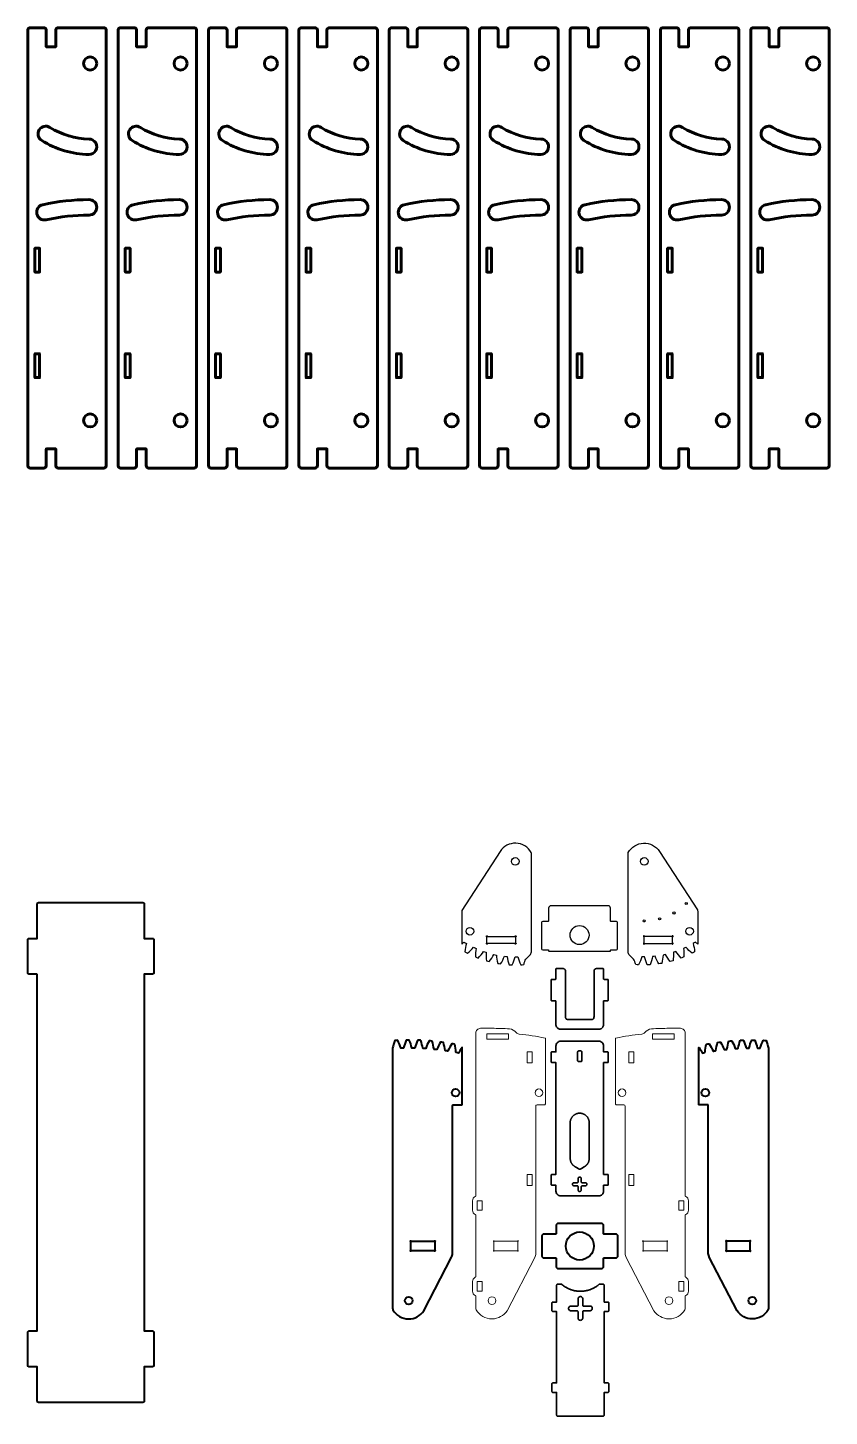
# Model space of a CAD drawing. Header units: millimetres. Extents: x 62 to 867, y 60 to 788.
# Drawn here: x 530 to 867, y 141 to 725 of the extents above; entities that cross this region are included whole.
import ezdxf

# ---------------------------------------------------------------- set-up
doc = ezdxf.new("R2010")
doc.units = ezdxf.units.MM
for name, color, linetype, lineweight in [('2.00mm', 190, 'Continuous', 35), ('3.00mm', 160, 'Continuous', 35), ('6.00mm', 90, 'Continuous', 35)]:
    doc.layers.add(name, color=color, linetype=linetype, lineweight=lineweight)
doc.layers.add('4.00mm', color=1, linetype='Continuous', lineweight=35, true_color=0xff0000)

msp = doc.modelspace()

# ---------------------------------------------------------------- linework, layer by layer
at = {"layer": '2.00mm'}
for points in [[(754.24, 303.75), (754.04, 303.76), (753.83, 303.79), (753.62, 303.85), (753.42, 303.93), (753.22, 304.03), (753.03, 304.16), (752.85, 304.31), (752.7, 304.48), (752.56, 304.66), (752.45, 304.86), (752.36, 305.06), (752.3, 305.27), (752.26, 305.47), (752.24, 305.67), (752.24, 306.39), (752.24, 307.46), (752.24, 308.52), (752.24, 309.59), (752.24, 310.65), (752.24, 311.71), (752.24, 312.78), (752.24, 313.84), (752.24, 314.91), (752.24, 315.51), (752.23, 315.54), (752.23, 315.57), (752.22, 315.59), (752.21, 315.62), (752.19, 315.64), (752.18, 315.66), (752.16, 315.69), (752.14, 315.7), (752.11, 315.72), (752.09, 315.73), (752.06, 315.74), (752.04, 315.75), (752.01, 315.75), (751.98, 315.75), (751.82, 315.75), (751.65, 315.75), (751.49, 315.75), (751.33, 315.75), (751.16, 315.75), (751, 315.75), (750.83, 315.75), (750.67, 315.75), (750.51, 315.75), (750.46, 315.75), (750.44, 315.76), (750.41, 315.76), (750.39, 315.77), (750.36, 315.79), (750.34, 315.8), (750.32, 315.82), (750.3, 315.84), (750.28, 315.86), (750.26, 315.89), (750.25, 315.91), (750.24, 315.94), (750.24, 315.97), (750.24, 315.99), (750.24, 316.45), (750.24, 317.37), (750.24, 318.3), (750.24, 319.23), (750.24, 320.16), (750.24, 321.08), (750.24, 322.01), (750.24, 322.94), (750.24, 323.87), (750.24, 324.51), (750.24, 324.54), (750.24, 324.56), (750.25, 324.59), (750.26, 324.61), (750.28, 324.64), (750.29, 324.66), (750.31, 324.68), (750.33, 324.7), (750.36, 324.72), (750.38, 324.73), (750.41, 324.74), (750.43, 324.75), (750.46, 324.75), (750.48, 324.75), (750.64, 324.75), (750.8, 324.75), (750.96, 324.75), (751.13, 324.75), (751.29, 324.75), (751.45, 324.75), (751.62, 324.75), (751.78, 324.75), (751.95, 324.75), (752, 324.75), (752.03, 324.76), (752.06, 324.76), (752.08, 324.77), (752.11, 324.78), (752.13, 324.8), (752.15, 324.82), (752.17, 324.84), (752.19, 324.86), (752.21, 324.88), (752.22, 324.91), (752.23, 324.94), (752.23, 324.96), (752.24, 324.99), (752.24, 325.16), (752.24, 325.59), (752.24, 326.03), (752.24, 326.47), (752.24, 326.9), (752.24, 327.34), (752.24, 327.78), (752.24, 328.21), (752.24, 328.65), (752.24, 329.01), (752.24, 329.03), (752.24, 329.06), (752.25, 329.08), (752.26, 329.11), (752.27, 329.14), (752.29, 329.16), (752.31, 329.18), (752.33, 329.2), (752.35, 329.22), (752.38, 329.23), (752.4, 329.24), (752.43, 329.25), (752.46, 329.25), (752.48, 329.25), (752.72, 329.25), (753.02, 329.25), (753.32, 329.25), (753.62, 329.25), (753.92, 329.25), (754.22, 329.25), (754.52, 329.25), (754.82, 329.25), (755.12, 329.25), (755.3, 329.25), (755.4, 329.24), (755.5, 329.22), (755.61, 329.18), (755.71, 329.14), (755.8, 329.08), (755.9, 329.01), (755.98, 328.93), (756.05, 328.84), (756.11, 328.74), (756.16, 328.64), (756.2, 328.54), (756.22, 328.43), (756.23, 328.33), (756.24, 327.77), (756.24, 325.65), (756.24, 323.54), (756.24, 321.42), (756.24, 319.3), (756.24, 317.19), (756.24, 315.07), (756.24, 312.95), (756.24, 310.84), (756.24, 308.85), (756.24, 308.75), (756.26, 308.64), (756.29, 308.54), (756.33, 308.44), (756.38, 308.34), (756.44, 308.24), (756.52, 308.16), (756.6, 308.08), (756.7, 308.01), (756.79, 307.96), (756.9, 307.91), (757, 307.88), (757.1, 307.86), (757.2, 307.85), (757.96, 307.85), (759.05, 307.85), (760.14, 307.85), (761.24, 307.85), (762.33, 307.85), (763.42, 307.85), (764.51, 307.85), (765.6, 307.85), (766.69, 307.85), (767.29, 307.85), (767.39, 307.86), (767.49, 307.89), (767.59, 307.92), (767.7, 307.97), (767.79, 308.02), (767.88, 308.09), (767.97, 308.17), (768.04, 308.26), (768.1, 308.35), (768.15, 308.45), (768.19, 308.56), (768.22, 308.66), (768.23, 308.76), (768.24, 309.07), (768.24, 311.19), (768.24, 313.3), (768.24, 315.42), (768.24, 317.54), (768.24, 319.65), (768.24, 321.77), (768.24, 323.89), (768.24, 326), (768.24, 328.12), (768.24, 328.35), (768.26, 328.45), (768.28, 328.55), (768.32, 328.66), (768.37, 328.76), (768.43, 328.85), (768.51, 328.94), (768.59, 329.02), (768.68, 329.09), (768.78, 329.14), (768.88, 329.19), (768.99, 329.22), (769.09, 329.24), (769.19, 329.25), (769.4, 329.25), (769.7, 329.25), (770, 329.25), (770.3, 329.25), (770.6, 329.25), (770.9, 329.25), (771.2, 329.25), (771.5, 329.25), (771.8, 329.25), (772, 329.25), (772.02, 329.25), (772.05, 329.25), (772.07, 329.24), (772.1, 329.23), (772.12, 329.21), (772.15, 329.2), (772.17, 329.18), (772.19, 329.15), (772.2, 329.13), (772.21, 329.11), (772.22, 329.08), (772.23, 329.05), (772.23, 329.03), (772.24, 329), (772.24, 328.58), (772.24, 328.14), (772.24, 327.7), (772.24, 327.27), (772.24, 326.83), (772.24, 326.39), (772.24, 325.96), (772.24, 325.52), (772.24, 325.09), (772.24, 324.98), (772.24, 324.96), (772.25, 324.93), (772.26, 324.91), (772.27, 324.88), (772.28, 324.86), (772.3, 324.83), (772.32, 324.81), (772.35, 324.8), (772.37, 324.78), (772.39, 324.77), (772.42, 324.76), (772.45, 324.76), (772.47, 324.75), (772.55, 324.75), (772.72, 324.75), (772.88, 324.75), (773.05, 324.75), (773.21, 324.75), (773.37, 324.75), (773.54, 324.75), (773.7, 324.75), (773.86, 324.75), (773.99, 324.75), (774.02, 324.75), (774.04, 324.75), (774.07, 324.74), (774.09, 324.73), (774.12, 324.72), (774.14, 324.7), (774.16, 324.68), (774.18, 324.66), (774.2, 324.63), (774.21, 324.61), (774.22, 324.58), (774.23, 324.56), (774.23, 324.53), (774.24, 324.51), (774.24, 323.71), (774.24, 322.79), (774.24, 321.86), (774.24, 320.93), (774.24, 320), (774.24, 319.08), (774.24, 318.15), (774.24, 317.22), (774.24, 316.29), (774.24, 315.99), (774.23, 315.96), (774.23, 315.93), (774.22, 315.91), (774.21, 315.88), (774.19, 315.86), (774.17, 315.84), (774.15, 315.82), (774.13, 315.8), (774.11, 315.78), (774.08, 315.77), (774.06, 315.76), (774.03, 315.76), (774, 315.75), (773.94, 315.75), (773.78, 315.75), (773.61, 315.75), (773.45, 315.75), (773.28, 315.75), (773.12, 315.75), (772.96, 315.75), (772.79, 315.75), (772.63, 315.75), (772.48, 315.75), (772.46, 315.75), (772.43, 315.75), (772.41, 315.74), (772.38, 315.73), (772.36, 315.72), (772.33, 315.7), (772.31, 315.68), (772.29, 315.66), (772.28, 315.64), (772.26, 315.61), (772.25, 315.59), (772.24, 315.56), (772.24, 315.54), (772.24, 315.51), (772.24, 314.73), (772.24, 313.67), (772.24, 312.6), (772.24, 311.54), (772.24, 310.47), (772.24, 309.41), (772.24, 308.35), (772.24, 307.28), (772.24, 306.22), (772.23, 305.64), (772.21, 305.44), (772.17, 305.23), (772.1, 305.02), (772.01, 304.82), (771.89, 304.63), (771.75, 304.45), (771.59, 304.28), (771.41, 304.14), (771.22, 304.01), (771.02, 303.91), (770.81, 303.84), (770.61, 303.79), (770.4, 303.76), (769.95, 303.75), (768.2, 303.75), (766.46, 303.75), (764.71, 303.75), (762.96, 303.75), (761.22, 303.75), (759.47, 303.75), (757.73, 303.75), (755.98, 303.75)], [(761.83, 294.65), (761.92, 294.65), (762.02, 294.65), (762.12, 294.65), (762.22, 294.65), (762.32, 294.65), (762.42, 294.65), (762.52, 294.65), (762.62, 294.65), (762.71, 294.65), (762.76, 294.64), (762.82, 294.63), (762.87, 294.61), (762.92, 294.59), (762.97, 294.56), (763.02, 294.52), (763.07, 294.47), (763.1, 294.43), (763.13, 294.38), (763.16, 294.32), (763.17, 294.27), (763.18, 294.21), (763.19, 294.16), (763.19, 293.85), (763.19, 293.45), (763.19, 293.05), (763.19, 292.65), (763.19, 292.25), (763.19, 291.85), (763.19, 291.46), (763.19, 291.06), (763.19, 290.69), (763.19, 290.64), (763.18, 290.58), (763.16, 290.53), (763.14, 290.47), (763.11, 290.42), (763.07, 290.37), (763.03, 290.33), (762.98, 290.29), (762.93, 290.26), (762.88, 290.23), (762.82, 290.22), (762.77, 290.2), (762.72, 290.2), (762.64, 290.2), (762.54, 290.2), (762.44, 290.2), (762.34, 290.2), (762.24, 290.2), (762.14, 290.2), (762.04, 290.2), (761.94, 290.2), (761.84, 290.2), (761.78, 290.2), (761.73, 290.21), (761.67, 290.22), (761.62, 290.24), (761.56, 290.27), (761.51, 290.3), (761.47, 290.35), (761.43, 290.39), (761.4, 290.44), (761.37, 290.49), (761.35, 290.55), (761.33, 290.6), (761.33, 290.66), (761.33, 290.8), (761.33, 291.19), (761.33, 291.59), (761.33, 291.99), (761.33, 292.39), (761.33, 292.79), (761.33, 293.19), (761.33, 293.59), (761.33, 293.98), (761.33, 294.18), (761.33, 294.23), (761.35, 294.29), (761.36, 294.34), (761.39, 294.39), (761.42, 294.44), (761.46, 294.49), (761.51, 294.53), (761.56, 294.57), (761.61, 294.6), (761.66, 294.62), (761.72, 294.63), (761.77, 294.64)], [(758.24, 264.5), (758.24, 264.65), (758.25, 264.8), (758.26, 264.95), (758.28, 265.1), (758.31, 265.25), (758.34, 265.4), (758.38, 265.55), (758.42, 265.71), (758.47, 265.86), (758.53, 266.01), (758.6, 266.16), (758.67, 266.31), (758.74, 266.45), (758.83, 266.6), (758.92, 266.74), (759.02, 266.88), (759.12, 267.01), (759.23, 267.14), (759.34, 267.26), (759.46, 267.39), (759.59, 267.5), (759.72, 267.61), (759.85, 267.71), (759.99, 267.81), (760.13, 267.9), (760.27, 267.99), (760.42, 268.07), (760.56, 268.14), (760.71, 268.2), (760.87, 268.26), (761.02, 268.31), (761.17, 268.36), (761.32, 268.4), (761.48, 268.43), (761.63, 268.46), (761.78, 268.48), (761.93, 268.49), (762.08, 268.5), (762.22, 268.5), (762.37, 268.5), (762.51, 268.49), (762.66, 268.48), (762.81, 268.46), (762.97, 268.44), (763.12, 268.41), (763.27, 268.37), (763.42, 268.32), (763.58, 268.27), (763.73, 268.22), (763.88, 268.15), (764.03, 268.08), (764.17, 268), (764.32, 267.92), (764.46, 267.83), (764.6, 267.73), (764.73, 267.63), (764.86, 267.52), (764.98, 267.41), (765.11, 267.29), (765.22, 267.17), (765.33, 267.04), (765.44, 266.91), (765.53, 266.77), (765.63, 266.63), (765.71, 266.48), (765.79, 266.34), (765.86, 266.19), (765.93, 266.04), (765.99, 265.89), (766.04, 265.74), (766.09, 265.59), (766.13, 265.43), (766.16, 265.28), (766.19, 265.13), (766.21, 264.98), (766.22, 264.83), (766.23, 264.68), (766.24, 264.53), (766.24, 264.52), (766.24, 264.51), (766.24, 264.5), (766.24, 264.5), (766.24, 264.48), (766.24, 264.33), (766.24, 264.03), (766.24, 263.42), (766.24, 253.78), (766.24, 251.37), (766.24, 250.17), (766.24, 249.57), (766.24, 249.53), (766.24, 249.51), (766.24, 249.5), (766.24, 249.5), (766.24, 249.48), (766.24, 249.44), (766.23, 249.37), (766.23, 249.21), (766.21, 249.05), (766.19, 248.9), (766.16, 248.74), (766.13, 248.58), (766.09, 248.43), (766.04, 248.27), (765.99, 248.12), (765.93, 247.96), (765.86, 247.81), (765.79, 247.67), (765.71, 247.52), (765.63, 247.38), (765.54, 247.24), (765.44, 247.11), (765.34, 246.98), (765.24, 246.86), (765.13, 246.74), (765.01, 246.62), (764.9, 246.52), (764.77, 246.41), (764.65, 246.31), (764.52, 246.22), (764.39, 246.14), (764.33, 246.09), (764.31, 246.08), (764.3, 246.08), (764.28, 246.07), (764.21, 246.02), (764.07, 245.94), (763.78, 245.76), (763.21, 245.42), (762.64, 245.07), (762.57, 245.03), (762.53, 245), (762.53, 245), (762.52, 245), (762.52, 245), (762.48, 244.98), (762.41, 244.95), (762.33, 244.93), (762.25, 244.93), (762.17, 244.94), (762.09, 244.96), (762.02, 245), (762.02, 245), (762, 245.01), (761.96, 245.03), (761.89, 245.07), (761.75, 245.16), (761.17, 245.49), (760.59, 245.83), (760.3, 246), (760.23, 246.04), (760.22, 246.05), (760.21, 246.06), (760.17, 246.08), (760.11, 246.12), (759.98, 246.2), (759.85, 246.29), (759.73, 246.39), (759.6, 246.49), (759.48, 246.6), (759.37, 246.71), (759.26, 246.83), (759.15, 246.96), (759.05, 247.08), (758.95, 247.22), (758.86, 247.35), (758.78, 247.49), (758.7, 247.64), (758.62, 247.78), (758.56, 247.93), (758.5, 248.09), (758.44, 248.24), (758.39, 248.39), (758.35, 248.55), (758.32, 248.71), (758.29, 248.86), (758.27, 249.02), (758.25, 249.18), (758.24, 249.33), (758.24, 249.49), (758.24, 249.5), (758.24, 249.5), (758.24, 249.51), (758.24, 249.52), (758.24, 249.59), (758.24, 249.74), (758.24, 250.04), (758.24, 254.86), (758.24, 264.5)], [(761.1, 238.01), (760.79, 238.01), (760.49, 238.01), (760.18, 238.01), (759.88, 238.01), (759.66, 238.02), (759.56, 238.04), (759.46, 238.08), (759.37, 238.15), (759.29, 238.24), (759.24, 238.34), (759.22, 238.45), (759.21, 238.53), (759.21, 238.59), (759.21, 238.64), (759.21, 238.69), (759.21, 238.75), (759.22, 238.84), (759.25, 238.94), (759.3, 239.04), (759.38, 239.13), (759.47, 239.2), (759.57, 239.24), (759.68, 239.26), (759.91, 239.26), (760.22, 239.26), (760.53, 239.26), (760.83, 239.26), (761.11, 239.26), (761.21, 239.27), (761.32, 239.31), (761.41, 239.37), (761.5, 239.45), (761.55, 239.55), (761.59, 239.65), (761.6, 239.76), (761.6, 240.07), (761.6, 240.38), (761.6, 240.69), (761.6, 241), (761.6, 241.21), (761.62, 241.31), (761.67, 241.42), (761.74, 241.51), (761.83, 241.58), (761.93, 241.63), (762.03, 241.66), (762.11, 241.66), (762.16, 241.66), (762.21, 241.66), (762.26, 241.66), (762.3, 241.66), (762.39, 241.66), (762.5, 241.63), (762.6, 241.57), (762.68, 241.5), (762.75, 241.4), (762.79, 241.3), (762.81, 241.2), (762.81, 240.96), (762.81, 240.65), (762.81, 240.34), (762.81, 240.03), (762.81, 239.74), (762.83, 239.64), (762.86, 239.54), (762.93, 239.44), (763.01, 239.36), (763.11, 239.3), (763.21, 239.27), (763.31, 239.26), (763.62, 239.26), (763.92, 239.26), (764.23, 239.26), (764.54, 239.26), (764.75, 239.25), (764.85, 239.23), (764.95, 239.19), (765.05, 239.12), (765.12, 239.03), (765.17, 238.93), (765.2, 238.82), (765.2, 238.74), (765.2, 238.69), (765.2, 238.63), (765.2, 238.58), (765.2, 238.53), (765.19, 238.43), (765.17, 238.33), (765.11, 238.23), (765.03, 238.14), (764.94, 238.08), (764.84, 238.03), (764.73, 238.02), (764.5, 238.01), (764.19, 238.01), (763.89, 238.01), (763.58, 238.01), (763.3, 238.01), (763.2, 238), (763.09, 237.96), (763, 237.9), (762.92, 237.82), (762.86, 237.72), (762.82, 237.62), (762.81, 237.51), (762.81, 237.21), (762.81, 236.9), (762.81, 236.59), (762.81, 236.28), (762.81, 236.06), (762.79, 235.96), (762.74, 235.86), (762.67, 235.76), (762.59, 235.69), (762.48, 235.64), (762.38, 235.61), (762.3, 235.61), (762.25, 235.61), (762.2, 235.61), (762.16, 235.61), (762.11, 235.61), (762.02, 235.62), (761.91, 235.65), (761.81, 235.7), (761.73, 235.78), (761.66, 235.87), (761.62, 235.97), (761.6, 236.08), (761.6, 236.32), (761.6, 236.63), (761.6, 236.94), (761.6, 237.25), (761.6, 237.53), (761.59, 237.63), (761.55, 237.73), (761.49, 237.83), (761.4, 237.91), (761.31, 237.97), (761.2, 238)], [(774.02, 151.16), (774.1, 151.17), (774.17, 151.19), (774.25, 151.22), (774.32, 151.26), (774.38, 151.32), (774.44, 151.38), (774.48, 151.46), (774.51, 151.53), (774.52, 151.61), (774.52, 151.65), (774.52, 151.66), (774.52, 151.66), (774.52, 151.66), (774.52, 151.66), (774.52, 151.67), (774.52, 151.79), (774.52, 152.76), (774.52, 153.73), (774.52, 154.21), (774.52, 154.45), (774.52, 154.57), (774.52, 154.63), (774.52, 154.66), (774.52, 154.67), (774.52, 154.74), (774.5, 154.82), (774.47, 154.9), (774.42, 154.97), (774.37, 155.03), (774.3, 155.08), (774.23, 155.12), (774.15, 155.15), (774.07, 155.16), (774.04, 155.16), (774.03, 155.16), (774.02, 155.16), (774.01, 155.16), (773.94, 155.16), (773.46, 155.16), (772.98, 155.16), (772.74, 155.16), (772.61, 155.16), (772.55, 155.16), (772.54, 155.16), (772.53, 155.16), (772.53, 155.16), (772.53, 155.16), (772.52, 155.16), (772.52, 155.16), (772.52, 155.17), (772.52, 155.77), (772.52, 175.13), (772.52, 184.81), (772.52, 185.11), (772.52, 185.15), (772.52, 185.16), (772.52, 185.16), (772.52, 185.16), (772.53, 185.16), (772.54, 185.16), (772.57, 185.16), (772.63, 185.16), (772.75, 185.16), (772.99, 185.16), (773.96, 185.16), (774.02, 185.16), (774.03, 185.16), (774.03, 185.16), (774.04, 185.16), (774.08, 185.17), (774.15, 185.18), (774.23, 185.21), (774.3, 185.25), (774.37, 185.3), (774.42, 185.37), (774.47, 185.44), (774.5, 185.51), (774.52, 185.59), (774.52, 185.66), (774.52, 185.67), (774.52, 185.67), (774.52, 185.69), (774.52, 185.72), (774.52, 185.78), (774.52, 185.9), (774.52, 186.14), (774.52, 186.63), (774.52, 188.56), (774.52, 188.62), (774.52, 188.65), (774.52, 188.66), (774.52, 188.67), (774.52, 188.67), (774.52, 188.69), (774.52, 188.72), (774.51, 188.8), (774.48, 188.88), (774.44, 188.95), (774.38, 189.01), (774.32, 189.07), (774.25, 189.11), (774.17, 189.14), (774.09, 189.16), (774.06, 189.16), (774.04, 189.16), (774.03, 189.16), (774.02, 189.16), (774.01, 189.16), (773.53, 189.16), (772.56, 189.16), (772.53, 189.16), (772.53, 189.16), (772.52, 189.17), (772.52, 189.17), (772.52, 189.21), (772.52, 189.28), (772.52, 189.56), (772.52, 190.13), (772.52, 191.26), (772.52, 193.52), (772.52, 195.77), (772.52, 196.06), (772.52, 196.13), (772.52, 196.16), (772.52, 196.17), (772.52, 196.18), (772.52, 196.21), (772.51, 196.29), (772.48, 196.37), (772.44, 196.44), (772.39, 196.5), (772.33, 196.56), (772.26, 196.61), (772.18, 196.64), (772.1, 196.66), (772.03, 196.66), (772.03, 196.66), (772.02, 196.66), (772.01, 196.66), (771.98, 196.66), (771.92, 196.66), (771.79, 196.66), (771.54, 196.66), (771.04, 196.66), (770.53, 196.66), (770.47, 196.66), (770.46, 196.66), (770.46, 196.66), (770.45, 196.66), (770.44, 196.65), (770.42, 196.63), (770.34, 196.56), (770.17, 196.41), (769.99, 196.27), (769.81, 196.13), (769.63, 196), (769.45, 195.86), (769.26, 195.73), (769.06, 195.6), (768.87, 195.48), (768.67, 195.36), (768.46, 195.24), (768.26, 195.12), (768.04, 195.01), (767.83, 194.9), (767.61, 194.8), (767.39, 194.7), (767.17, 194.6), (766.95, 194.51), (766.72, 194.42), (766.49, 194.34), (766.25, 194.26), (766.02, 194.18), (765.78, 194.11), (765.54, 194.05), (765.3, 193.99), (765.05, 193.93), (764.81, 193.88), (764.56, 193.84), (764.31, 193.8), (764.06, 193.76), (763.81, 193.73), (763.56, 193.71), (763.31, 193.69), (763.06, 193.68), (762.8, 193.67), (762.55, 193.66), (762.3, 193.67), (762.05, 193.67), (761.79, 193.69), (761.54, 193.7), (761.29, 193.73), (761.04, 193.76), (760.79, 193.79), (760.54, 193.83), (760.29, 193.87), (760.05, 193.92), (759.8, 193.98), (759.56, 194.04), (759.32, 194.1), (759.08, 194.17), (758.85, 194.24), (758.61, 194.32), (758.38, 194.4), (758.15, 194.49), (757.93, 194.58), (757.7, 194.68), (757.48, 194.78), (757.26, 194.88), (757.05, 194.99), (756.84, 195.1), (756.63, 195.21), (756.43, 195.33), (756.23, 195.45), (756.03, 195.57), (755.83, 195.7), (755.64, 195.83), (755.46, 195.97), (755.27, 196.1), (755.09, 196.24), (754.92, 196.38), (754.75, 196.53), (754.66, 196.6), (754.62, 196.63), (754.6, 196.65), (754.59, 196.66), (754.59, 196.66), (754.58, 196.66), (754.52, 196.66), (754.4, 196.66), (753.39, 196.66), (753.14, 196.66), (753.07, 196.66), (753.04, 196.66), (753.03, 196.66), (753.02, 196.66), (752.98, 196.66), (752.91, 196.65), (752.83, 196.63), (752.76, 196.59), (752.69, 196.54), (752.63, 196.47), (752.58, 196.4), (752.55, 196.33), (752.53, 196.25), (752.52, 196.18), (752.52, 196.17), (752.52, 196.17), (752.52, 196.17), (752.52, 196.16), (752.52, 196.16), (752.52, 196.09), (752.52, 195.8), (752.52, 195.24), (752.52, 190.72), (752.52, 189.59), (752.52, 189.31), (752.52, 189.17), (752.52, 189.16), (752.52, 189.16), (752.52, 189.16), (752.51, 189.16), (752.49, 189.16), (752.37, 189.16), (751.89, 189.16), (751.41, 189.16), (751.16, 189.16), (751.04, 189.16), (751.03, 189.16), (751.02, 189.16), (751.01, 189.16), (750.99, 189.16), (750.92, 189.15), (750.84, 189.13), (750.77, 189.09), (750.7, 189.04), (750.64, 188.98), (750.59, 188.91), (750.56, 188.84), (750.53, 188.76), (750.52, 188.69), (750.52, 188.67), (750.52, 188.66), (750.52, 188.64), (750.52, 188.58), (750.52, 188.33), (750.52, 187.37), (750.52, 186.4), (750.52, 185.91), (750.52, 185.67), (750.52, 185.67), (750.52, 185.66), (750.52, 185.66), (750.52, 185.66), (750.52, 185.65), (750.52, 185.63), (750.54, 185.55), (750.56, 185.48), (750.6, 185.4), (750.65, 185.34), (750.71, 185.28), (750.78, 185.23), (750.85, 185.19), (750.93, 185.17), (751, 185.16), (751.02, 185.16), (751.08, 185.16), (751.2, 185.16), (751.69, 185.16), (752.17, 185.16), (752.41, 185.16), (752.47, 185.16), (752.5, 185.16), (752.52, 185.16), (752.52, 185.16), (752.52, 185.16), (752.52, 185.15), (752.52, 185.13), (752.52, 185.09), (752.52, 184.94), (752.52, 182.52), (752.52, 163.17), (752.52, 158.33), (752.52, 155.91), (752.52, 155.3), (752.52, 155.23), (752.52, 155.19), (752.52, 155.17), (752.52, 155.16), (752.52, 155.16), (752.52, 155.16), (752.5, 155.16), (752.44, 155.16), (751.96, 155.16), (751.47, 155.16), (751.23, 155.16), (751.11, 155.16), (751.05, 155.16), (751.03, 155.16), (751.03, 155.16), (751.02, 155.16), (751.01, 155.16), (750.94, 155.16), (750.86, 155.14), (750.79, 155.1), (750.72, 155.06), (750.65, 155), (750.6, 154.93), (750.56, 154.86), (750.54, 154.78), (750.53, 154.71), (750.52, 154.67), (750.52, 154.67), (750.52, 154.66), (750.52, 154.65), (750.52, 154.59), (750.52, 154.47), (750.52, 153.5), (750.52, 152.53), (750.52, 152.05), (750.52, 151.8), (750.52, 151.68), (750.52, 151.67), (750.52, 151.66), (750.52, 151.66), (750.52, 151.66), (750.52, 151.65), (750.53, 151.57), (750.55, 151.5), (750.59, 151.42), (750.63, 151.35), (750.69, 151.29), (750.76, 151.24), (750.83, 151.2), (750.91, 151.18), (750.98, 151.17), (751.02, 151.16), (751.02, 151.16), (751.03, 151.16), (751.05, 151.16), (751.08, 151.16), (751.14, 151.16), (751.62, 151.16), (752.11, 151.16), (752.35, 151.16), (752.47, 151.16), (752.5, 151.16), (752.51, 151.16), (752.52, 151.16), (752.52, 151.16), (752.52, 151.15), (752.52, 151.13), (752.52, 150.75), (752.52, 144.62), (752.52, 143.08), (752.52, 142.32), (752.52, 141.94), (752.52, 141.74), (752.52, 141.7), (752.52, 141.67), (752.52, 141.67), (752.52, 141.66), (752.52, 141.66), (752.52, 141.66), (752.53, 141.58), (752.55, 141.51), (752.58, 141.43), (752.63, 141.36), (752.68, 141.3), (752.75, 141.25), (752.82, 141.21), (752.9, 141.18), (752.97, 141.17), (753.01, 141.16), (753.02, 141.16), (753.02, 141.16), (753.02, 141.16), (753.05, 141.16), (753.09, 141.16), (753.29, 141.16), (754.05, 141.16), (766.31, 141.16), (769.38, 141.16), (770.91, 141.16), (771.68, 141.16), (771.87, 141.16), (771.96, 141.16), (772.01, 141.16), (772.02, 141.16), (772.02, 141.16), (772.02, 141.16), (772.03, 141.16), (772.11, 141.17), (772.18, 141.19), (772.26, 141.22), (772.33, 141.27), (772.39, 141.33), (772.44, 141.39), (772.48, 141.47), (772.51, 141.54), (772.52, 141.62), (772.52, 141.66), (772.52, 141.66), (772.52, 141.66), (772.52, 141.66), (772.52, 141.68), (772.52, 141.7), (772.52, 141.89), (772.52, 142.28), (772.52, 148.41), (772.52, 149.94), (772.52, 150.7), (772.52, 151.09), (772.52, 151.13), (772.52, 151.16), (772.52, 151.16), (772.52, 151.16), (772.53, 151.16), (772.54, 151.16), (772.57, 151.16), (773.06, 151.16), (774.02, 151.16)]]:
    msp.add_lwpolyline(points, close=True, dxfattribs=at)
at = {"layer": '2.00mm', "lineweight": 20}
for points in [[(725.43, 182.08, 0.248049), (731.71, 185.49), (743.37, 207.91, 0.094323), (743.81, 209.53), (743.81, 271.48, -0.414214), (744.31, 271.98), (747.31, 271.98, 0.414214), (747.81, 272.48), (747.81, 274.48), (747.81, 299.93, 0.356751), (747.69, 300.08, 0.024505), (736.79, 301.74, -0.195334), (735.46, 302.45, 0.189209), (732.74, 303.93, 0.016186), (725.31, 304.17), (720.56, 304.17, 0.414214), (718.56, 302.17), (718.56, 233.91, -0.293253), (718.33, 233.55, 0.293253), (717.16, 231.73), (717.16, 227.73, 0.293253), (718.33, 225.91, -0.293253), (718.56, 225.55), (718.56, 199.91, -0.293253), (718.33, 199.55, 0.293253), (717.16, 197.73), (717.16, 193.73, 0.293253), (718.33, 191.91, -0.293253), (718.56, 191.55), (718.56, 186.4, 0.132002), (718.7, 185.9, 0.268935), (725.35, 182.08, -0.002526)], [(799.7, 182.08, -0.248049), (793.41, 185.49), (781.75, 207.91, -0.094323), (781.31, 209.53), (781.31, 271.48, 0.414214), (780.81, 271.98), (777.81, 271.98, -0.414214), (777.31, 272.48), (777.31, 274.48), (777.31, 299.93, -0.356751), (777.43, 300.08, -0.024505), (788.34, 301.74, 0.195334), (789.67, 302.45, -0.189209), (792.38, 303.93, -0.016186), (799.81, 304.17), (804.56, 304.17, -0.414214), (806.56, 302.17), (806.56, 233.91, 0.293253), (806.79, 233.55, -0.293253), (807.96, 231.73), (807.96, 227.73, -0.293253), (806.79, 225.91, 0.293253), (806.56, 225.55), (806.56, 199.91, 0.293253), (806.79, 199.55, -0.293253), (807.96, 197.73), (807.96, 193.73, -0.293253), (806.79, 191.91, 0.293253), (806.56, 191.55), (806.56, 186.4, -0.132002), (806.43, 185.9, -0.268935), (799.77, 182.08, 0.002526)], [(732.24, 299.65), (723.19, 299.65, -0.414214), (723.14, 299.7), (723.14, 301.75, -0.414214), (723.19, 301.8), (732.24, 301.8, -0.414214), (732.29, 301.75), (732.29, 299.7, -0.414214)], [(792.89, 299.65), (801.94, 299.65, 0.414214), (801.99, 299.7), (801.99, 301.75, 0.414214), (801.94, 301.8), (792.89, 301.8, 0.414214), (792.84, 301.75), (792.84, 299.7, 0.414214)], [(740.14, 289.7), (740.14, 294.25, -0.414214), (740.19, 294.3), (742.24, 294.3, -0.414214), (742.29, 294.25), (742.29, 289.7, -0.414214), (742.24, 289.65), (740.19, 289.65, -0.414214)], [(784.99, 289.7), (784.99, 294.25, 0.414214), (784.94, 294.3), (782.89, 294.3, 0.414214), (782.84, 294.25), (782.84, 289.7, 0.414214), (782.89, 289.65), (784.94, 289.65, 0.414214)], [(740.14, 238.2), (740.14, 242.75, -0.414214), (740.19, 242.8), (742.24, 242.8, -0.414214), (742.29, 242.75), (742.29, 238.2, -0.414214), (742.24, 238.15), (740.19, 238.15, -0.414214)], [(784.99, 238.2), (784.99, 242.75, 0.414214), (784.94, 242.8), (782.89, 242.8, 0.414214), (782.84, 242.75), (782.84, 238.2, 0.414214), (782.89, 238.15), (784.94, 238.15, 0.414214)], [(719.21, 231.73), (721.11, 231.73, -0.414214), (721.16, 231.68), (721.16, 227.78, -0.414214), (721.11, 227.73), (719.21, 227.73, -0.414214), (719.16, 227.78), (719.16, 231.68, -0.414214)], [(805.91, 231.73), (804.01, 231.73, 0.414214), (803.96, 231.68), (803.96, 227.78, 0.414214), (804.01, 227.73), (805.91, 227.73, 0.414214), (805.96, 227.78), (805.96, 231.68, 0.414214)], [(736.25, 210.84, -2.414214), (736.1, 210.69), (726.32, 210.69, -2.414214), (726.17, 210.84), (726.17, 214.62, -2.414214), (726.32, 214.77), (736.14, 214.77, -2.923988), (736.25, 214.62)], [(788.87, 210.84, 2.414214), (789.02, 210.69), (798.8, 210.69, 2.414214), (798.95, 210.84), (798.95, 214.62, 2.414214), (798.8, 214.77), (788.99, 214.77, 2.923988), (788.87, 214.62)], [(719.21, 197.73), (721.11, 197.73, -0.414214), (721.16, 197.68), (721.16, 193.78, -0.414214), (721.11, 193.73), (719.21, 193.73, -0.414214), (719.16, 193.78), (719.16, 197.68, -0.414214)], [(805.91, 197.73), (804.01, 197.73, 0.414214), (803.96, 197.68), (803.96, 193.78, 0.414214), (804.01, 193.73), (805.91, 193.73, 0.414214), (805.96, 193.78), (805.96, 197.68, 0.414214)]]:
    msp.add_lwpolyline(points, format="xyb", close=True, dxfattribs=at)
at = {"layer": '2.00mm'}
for points in [[(773.99, 242.75), (772.24, 242.75), (772.24, 289.75), (773.99, 289.75, 0.414214), (774.24, 290), (774.24, 294, 0.414214), (773.99, 294.25), (772.24, 294.25), (772.24, 296.75, 0.414214), (770.24, 298.75), (754.24, 298.75, 0.414214), (752.24, 296.75), (752.24, 294.25), (750.49, 294.25, 0.414214), (750.24, 294), (750.24, 290, 0.414214), (750.49, 289.75), (752.24, 289.75), (752.24, 242.75), (750.49, 242.75, 0.414214), (750.24, 242.5), (750.24, 238.5, 0.414214), (750.49, 238.25), (752.24, 238.25), (752.24, 235.75, 0.414214), (754.24, 233.75), (770.24, 233.75, 0.414214), (772.24, 235.75), (772.24, 238.25), (773.99, 238.25, 0.414214), (774.24, 238.5), (774.24, 242.5, 0.414214)], [(758.52, 185.45), (758.32, 185.47), (758.1, 185.54), (757.91, 185.66), (757.74, 185.83), (757.62, 186.03), (757.55, 186.24), (757.52, 186.45), (757.54, 186.65), (757.61, 186.87), (757.73, 187.06), (757.9, 187.23), (758.09, 187.35), (758.3, 187.43), (758.51, 187.45), (759.16, 187.45), (759.83, 187.45), (760.5, 187.45), (761.17, 187.45, 0.399521), (761.52, 187.77), (761.52, 188.44), (761.52, 189.11), (761.52, 189.78), (761.52, 190.45), (761.55, 190.66), (761.62, 190.87), (761.74, 191.07), (761.9, 191.24), (762.1, 191.36), (762.31, 191.43), (762.52, 191.45), (762.73, 191.43), (762.94, 191.36), (763.14, 191.24), (763.3, 191.08), (763.43, 190.88), (763.5, 190.67), (763.52, 190.46), (763.52, 189.82), (763.52, 189.15), (763.52, 188.48), (763.52, 187.81, 0.416247), (763.84, 187.45), (764.51, 187.45), (765.18, 187.45), (765.85, 187.45), (766.52, 187.45), (766.73, 187.43), (766.94, 187.36), (767.14, 187.24), (767.31, 187.07), (767.43, 186.88), (767.5, 186.67), (767.52, 186.46), (767.5, 186.25), (767.43, 186.04), (767.31, 185.84), (767.15, 185.67), (766.95, 185.55), (766.74, 185.48), (766.53, 185.45), (765.89, 185.45), (765.22, 185.45), (764.55, 185.45), (763.88, 185.45, 0.440425), (763.52, 185.13), (763.52, 184.46), (763.52, 183.79), (763.52, 183.12), (763.52, 182.45), (763.5, 182.24), (763.43, 182.03), (763.31, 181.84), (763.15, 181.67), (762.95, 181.55), (762.74, 181.47), (762.53, 181.45), (762.32, 181.47), (762.11, 181.54), (761.91, 181.66), (761.74, 181.83), (761.62, 182.02), (761.55, 182.23), (761.52, 182.44), (761.52, 183.09), (761.52, 183.76), (761.52, 184.43), (761.52, 185.1, 0.435214), (761.21, 185.45), (760.54, 185.45), (759.86, 185.45), (759.19, 185.45)]]:
    msp.add_lwpolyline(points, format="xyb", close=True, dxfattribs=at)
at = {"layer": '2.00mm', "lineweight": 20}
for centre in [(745.06, 277.1), (780.06, 277.1), (725.35, 189.73), (799.77, 189.73)]:
    msp.add_circle(centre, 1.6, dxfattribs=at)
at = {"layer": '3.00mm', "lineweight": 30}
for points in [[(712.64, 353.7), (712.64, 339.55, 0.018011), (713.65, 340.42, 0.007013), (714.6, 339.83, 0.048281), (713.94, 336.34, 0.007013), (715.01, 335.76, 0.048281), (717.57, 338.23, 0.00756), (718.67, 337.71, 0.048281), (718.41, 334.16, 0.007013), (719.55, 333.71, 0.048281), (721.81, 336.46, 0.007013), (722.87, 336.1, 0.048281), (723.01, 332.54, 0.007013), (724.19, 332.22, 0.048281), (726.13, 335.2, 0.007013), (727.23, 334.97, 0.048281), (727.76, 331.45, 0.007013), (728.97, 331.26, 0.048281), (730.56, 334.44, 0.007013), (731.68, 334.33, 0.048281), (732.61, 330.89, 0.007013), (733.83, 330.84, 0.048281), (735.05, 334.18, 0.007013), (736.18, 334.19, 0.048281), (737.49, 330.88, 0.007057), (738.71, 330.96, 0.018956), (739.12, 332.3, -0.131865), (739.63, 333.2), (741.31, 334.9, 0.197777), (741.89, 336.31), (741.89, 377.78, 0.127475), (741.83, 378.02, 0.565437), (728.73, 378.47)], [(811.85, 353.41), (811.85, 339.55, -0.018011), (810.85, 340.42, -0.007013), (809.89, 339.83, -0.048281), (810.55, 336.34, -0.007013), (809.48, 335.76, -0.048281), (806.92, 338.23, -0.00756), (805.82, 337.71, -0.048281), (806.08, 334.16, -0.007013), (804.95, 333.71, -0.048281), (802.69, 336.46, -0.007013), (801.62, 336.1, -0.048281), (801.48, 332.54, -0.007013), (800.3, 332.22, -0.048281), (798.36, 335.2, -0.007013), (797.26, 334.97, -0.048281), (796.73, 331.45, -0.007013), (795.52, 331.26, -0.048281), (793.93, 334.44, -0.007013), (792.81, 334.33, -0.048281), (791.88, 330.89, -0.007013), (790.66, 330.84, -0.048281), (789.44, 334.18, -0.007013), (788.31, 334.19, -0.048281), (787.01, 330.88, -0.007057), (785.78, 330.96, -0.018956), (785.38, 332.3, 0.131865), (784.86, 333.2), (783.18, 334.9, -0.197777), (782.6, 336.31), (782.6, 377.78, -0.127475), (782.66, 378.02, -0.565437), (795.77, 378.47), (811.69, 353.95, -0.144993)], [(771.57, 355.7), (758.1, 355.7), (750.17, 355.7, 0.414213), (749.17, 354.7), (749.17, 349.25, -0.413636), (749.02, 349.1), (746.67, 349.1, 0.413636), (746.17, 348.6), (746.17, 337.6, 0.414212), (746.67, 337.1), (749.02, 337.1, -0.414214), (749.17, 336.95), (749.17, 336.92), (749.17, 336.7, 0.414214), (749.32, 336.55), (766.58, 336.55), (775.02, 336.55, 0.414133), (775.17, 336.7), (775.17, 336.74), (775.17, 336.95, -0.414214), (775.32, 337.1), (776.87, 337.1), (777.67, 337.1, 0.414078), (778.17, 337.6), (778.17, 338.87), (778.17, 346.24), (778.17, 348.6, 0.413692), (777.67, 349.1), (775.32, 349.1, -0.414214), (775.17, 349.25), (775.17, 349.44), (775.17, 350.37), (775.17, 354.7, 0.413979), (774.17, 355.7), (771.57, 355.7)], [(723.48, 339.79, -2.414214), (723.23, 340.04), (723.23, 342.56, -2.414214), (723.48, 342.81), (735, 342.81, -2.414214), (735.25, 342.56), (735.25, 340.04, -2.414214), (735, 339.79)], [(801.01, 339.79, 2.414214), (801.26, 340.04), (801.26, 342.56, 2.414214), (801.01, 342.81), (789.49, 342.81, 2.414214), (789.24, 342.56), (789.24, 340.04, 2.414214), (789.49, 339.79)]]:
    msp.add_lwpolyline(points, format="xyb", close=True, dxfattribs=at)
for centre, radius in [((735.14, 374.3), 1.6), ((789.35, 374.3), 1.6), ((807.03, 356.63), 0.45), ((795.82, 350.15), 0.45), ((801.85, 352.65), 0.45), ((716.08, 344.95), 1.6), ((762.17, 343.35), 4), ((789.35, 349.3), 0.45), ((808.41, 344.95), 1.6)]:
    msp.add_circle(centre, radius, dxfattribs=at)
at = {"layer": '4.00mm', "lineweight": 40}
for points in [[(534.15, 326.98), (530.65, 326.98, -0.414214), (530.15, 327.48), (530.15, 341.48, -0.414214), (530.65, 341.98), (534.15, 341.98), (534.15, 356.48, -0.414214), (534.65, 356.98), (578.65, 356.98, -0.414214), (579.15, 356.48), (579.15, 341.98), (582.65, 341.98, -0.414214), (583.15, 341.48), (583.15, 327.48, -0.414214), (582.65, 326.98), (579.15, 326.98), (579.15, 176.98), (582.65, 176.98, -0.414214), (583.15, 176.48), (583.15, 162.48, -0.414214), (582.65, 161.98), (579.15, 161.98), (579.15, 147.48, -0.414214), (578.65, 146.98), (534.65, 146.98, -0.414214), (534.15, 147.48), (534.15, 161.98), (530.65, 161.98, -0.414214), (530.15, 162.48), (530.15, 176.48, -0.414214), (530.65, 176.98), (534.15, 176.98)], [(709.69, 297.42, 0.29898), (709.57, 297.53, 0.002297), (708.58, 297.7, 0.29898), (708.43, 297.64, 0.037995), (706.82, 294.69, -0.337234), (706.66, 294.61, 0.002207), (705.73, 294.75, -0.337234), (705.6, 294.88, 0.037995), (704.94, 298.16, 0.29898), (704.81, 298.27, 0.002297), (703.82, 298.4, 0.29898), (703.67, 298.33, 0.037995), (702.19, 295.32, -0.337234), (702.04, 295.22, 0.002207), (701.1, 295.32, -0.337234), (700.97, 295.45, 0.037995), (700.16, 298.7, 0.29898), (700.03, 298.8, 0.002297), (699.03, 298.89, 0.29898), (698.89, 298.81, 0.037995), (697.54, 295.74, -0.337234), (697.39, 295.64, 0.002207), (696.46, 295.7, -0.337234), (696.32, 295.81, 0.037995), (695.37, 299.03, 0.29898), (695.23, 299.12, 0.002297), (694.23, 299.17, 0.29898), (694.09, 299.08, 0.037995), (692.88, 295.95, -0.337234), (692.73, 295.85, 0.002207), (691.8, 295.86, -0.337234), (691.65, 295.98, 0.037995), (690.56, 299.14, 0.29898), (690.42, 299.24, 0.002297), (689.42, 299.23, 0.29898), (689.28, 299.14, 0.037995), (688.21, 295.96, -0.337234), (688.07, 295.85, 0.002207), (687.13, 295.83, -0.337233), (686.98, 295.93, 0.037994), (685.75, 299.05, 0.29898), (685.61, 299.13, 0.002297), (684.61, 299.09, 0.29898), (684.48, 298.99, 0.037035), (683.56, 295.85, 0.052181), (683.56, 295.82), (683.56, 186.4, 0.132002), (683.7, 185.9, 0.266228), (690.27, 182.08, 0.253418), (696.71, 185.49), (708.39, 207.96, 0.052962), (708.81, 209.52, 0.038372), (708.81, 209.55), (708.81, 271.78, -0.414214), (709.01, 271.98), (712.61, 271.98, 0.414214), (712.81, 272.18), (712.81, 274.48), (712.81, 280.23), (712.81, 296.1, 0.74267), (712.72, 296.12, 0.029539), (711.41, 293.87, -0.337234), (711.24, 293.79, 0.002197), (710.33, 293.97, -0.337213), (710.21, 294.11, 0.037974)], [(815.44, 297.42, -0.29898), (815.55, 297.53, -0.002297), (816.55, 297.7, -0.29898), (816.7, 297.64, -0.037995), (818.3, 294.69, 0.337234), (818.46, 294.61, -0.002207), (819.39, 294.75, 0.337234), (819.52, 294.88, -0.037995), (820.18, 298.16, -0.29898), (820.31, 298.27, -0.002297), (821.31, 298.4, -0.29898), (821.45, 298.33, -0.037995), (822.93, 295.32, 0.337234), (823.09, 295.22, -0.002207), (824.02, 295.32, 0.337234), (824.15, 295.45, -0.037995), (824.96, 298.7, -0.29898), (825.09, 298.8, -0.002297), (826.09, 298.89, -0.29898), (826.24, 298.81, -0.037995), (827.58, 295.74, 0.337234), (827.73, 295.64, -0.002207), (828.67, 295.7, 0.337234), (828.8, 295.81, -0.037995), (829.76, 299.03, -0.29898), (829.89, 299.12, -0.002297), (830.89, 299.17, -0.29898), (831.04, 299.08, -0.037995), (832.24, 295.95, 0.337234), (832.39, 295.85, -0.002207), (833.33, 295.86, 0.337234), (833.47, 295.98, -0.037995), (834.56, 299.14, -0.29898), (834.7, 299.24, -0.002297), (835.71, 299.23, -0.29898), (835.84, 299.14, -0.037995), (836.91, 295.96, 0.337234), (837.05, 295.85, -0.002207), (837.99, 295.83, 0.337233), (838.14, 295.93, -0.037994), (839.37, 299.05, -0.29898), (839.51, 299.13, -0.002297), (840.51, 299.09, -0.29898), (840.65, 298.99, -0.037035), (841.56, 295.85, -0.052181), (841.56, 295.82), (841.56, 186.4, -0.132002), (841.43, 185.9, -0.266228), (834.85, 182.08, -0.253418), (828.41, 185.49), (816.73, 207.96, -0.052962), (816.31, 209.52, -0.038372), (816.31, 209.55), (816.31, 271.78, 0.414214), (816.11, 271.98), (812.51, 271.98, -0.414214), (812.31, 272.18), (812.31, 274.48), (812.31, 280.23), (812.31, 296.1, -0.74267), (812.4, 296.12, -0.029539), (813.71, 293.87, 0.337234), (813.88, 293.79, -0.002197), (814.79, 293.97, 0.337213), (814.91, 294.11, -0.037974)], [(771.27, 203.19, 0.414214), (772.27, 204.19), (772.27, 207.54, -0.414214), (772.42, 207.69), (777.27, 207.69, 0.414214), (778.27, 208.69), (778.27, 216.69, 0.414214), (777.27, 217.69), (772.42, 217.69, -0.414214), (772.27, 217.84), (772.27, 221.19, 0.414214), (771.27, 222.19), (753.27, 222.19, 0.414214), (752.27, 221.19), (752.27, 217.84, -0.414214), (752.12, 217.69), (747.27, 217.69, 0.414214), (746.27, 216.69), (746.27, 208.69, 0.414214), (747.27, 207.69), (752.12, 207.69, -0.414214), (752.27, 207.54), (752.27, 204.19, 0.414214), (753.27, 203.19), (771.27, 203.19)], [(701.25, 210.84, -2.414214), (701.1, 210.69), (691.32, 210.69, -2.414214), (691.17, 210.84), (691.17, 214.62, -2.414214), (691.32, 214.77), (701.1, 214.77, -2.414214), (701.25, 214.62)], [(823.87, 210.84, 2.414214), (824.02, 210.69), (833.8, 210.69, 2.414214), (833.95, 210.84), (833.95, 214.62, 2.414214), (833.8, 214.77), (824.02, 214.77, 2.414214), (823.87, 214.62)]]:
    msp.add_lwpolyline(points, format="xyb", close=True, dxfattribs=at)
for centre, radius in [((710.06, 277.1), 1.6), ((815.06, 277.1), 1.6), ((762.27, 212.69), 5.9), ((690.35, 189.73), 1.6), ((834.77, 189.73), 1.6)]:
    msp.add_circle(centre, radius, dxfattribs=at)
at = {"layer": '6.00mm', "color": 114, "lineweight": 60, "true_color": 0x139b48}
for points in [[(562.15, 539.61, 0.414214), (563.15, 540.61), (563.15, 723.61, 0.414214), (562.15, 724.61), (542.94, 724.61, 0.414214), (541.94, 723.61), (541.94, 716.66, -0.414214), (541.89, 716.61), (537.99, 716.61, -0.414214), (537.94, 716.66), (537.94, 723.61, 0.414214), (536.94, 724.61), (531.15, 724.61, 0.414214), (530.15, 723.61), (530.15, 540.61, 0.414214), (531.15, 539.61), (536.94, 539.61, 0.414214), (537.94, 540.61), (537.94, 547.56, -0.414214), (537.99, 547.61), (541.89, 547.61, -0.414214), (541.94, 547.56), (541.94, 540.61, 0.414214), (542.94, 539.61)], [(600.15, 539.61, 0.414214), (601.15, 540.61), (601.15, 723.61, 0.414214), (600.15, 724.61), (580.94, 724.61, 0.414214), (579.94, 723.61), (579.94, 716.66, -0.414214), (579.89, 716.61), (575.99, 716.61, -0.414214), (575.94, 716.66), (575.94, 723.61, 0.414214), (574.94, 724.61), (569.15, 724.61, 0.414214), (568.15, 723.61), (568.15, 540.61, 0.414214), (569.15, 539.61), (574.94, 539.61, 0.414214), (575.94, 540.61), (575.94, 547.56, -0.414214), (575.99, 547.61), (579.89, 547.61, -0.414214), (579.94, 547.56), (579.94, 540.61, 0.414214), (580.94, 539.61)], [(638.15, 539.61, 0.414214), (639.15, 540.61), (639.15, 723.61, 0.414214), (638.15, 724.61), (618.94, 724.61, 0.414214), (617.94, 723.61), (617.94, 716.66, -0.414214), (617.89, 716.61), (613.99, 716.61, -0.414214), (613.94, 716.66), (613.94, 723.61, 0.414214), (612.94, 724.61), (607.15, 724.61, 0.414214), (606.15, 723.61), (606.15, 540.61, 0.414214), (607.15, 539.61), (612.94, 539.61, 0.414214), (613.94, 540.61), (613.94, 547.56, -0.414214), (613.99, 547.61), (617.89, 547.61, -0.414214), (617.94, 547.56), (617.94, 540.61, 0.414214), (618.94, 539.61)], [(676.15, 539.61, 0.414214), (677.15, 540.61), (677.15, 723.61, 0.414214), (676.15, 724.61), (656.94, 724.61, 0.414214), (655.94, 723.61), (655.94, 716.66, -0.414214), (655.89, 716.61), (651.99, 716.61, -0.414214), (651.94, 716.66), (651.94, 723.61, 0.414214), (650.94, 724.61), (645.15, 724.61, 0.414214), (644.15, 723.61), (644.15, 540.61, 0.414214), (645.15, 539.61), (650.94, 539.61, 0.414214), (651.94, 540.61), (651.94, 547.56, -0.414214), (651.99, 547.61), (655.89, 547.61, -0.414214), (655.94, 547.56), (655.94, 540.61, 0.414214), (656.94, 539.61)], [(714.15, 539.61, 0.414214), (715.15, 540.61), (715.15, 723.61, 0.414214), (714.15, 724.61), (694.94, 724.61, 0.414214), (693.94, 723.61), (693.94, 716.66, -0.414214), (693.89, 716.61), (689.99, 716.61, -0.414214), (689.94, 716.66), (689.94, 723.61, 0.414214), (688.94, 724.61), (683.15, 724.61, 0.414214), (682.15, 723.61), (682.15, 540.61, 0.414214), (683.15, 539.61), (688.94, 539.61, 0.414214), (689.94, 540.61), (689.94, 547.56, -0.414214), (689.99, 547.61), (693.89, 547.61, -0.414214), (693.94, 547.56), (693.94, 540.61, 0.414214), (694.94, 539.61)], [(752.15, 539.61, 0.414214), (753.15, 540.61), (753.15, 723.61, 0.414214), (752.15, 724.61), (732.94, 724.61, 0.414214), (731.94, 723.61), (731.94, 716.66, -0.414214), (731.89, 716.61), (727.99, 716.61, -0.414214), (727.94, 716.66), (727.94, 723.61, 0.414214), (726.94, 724.61), (721.15, 724.61, 0.414214), (720.15, 723.61), (720.15, 540.61, 0.414214), (721.15, 539.61), (726.94, 539.61, 0.414214), (727.94, 540.61), (727.94, 547.56, -0.414214), (727.99, 547.61), (731.89, 547.61, -0.414214), (731.94, 547.56), (731.94, 540.61, 0.414214), (732.94, 539.61)], [(790.15, 539.61, 0.414214), (791.15, 540.61), (791.15, 723.61, 0.414214), (790.15, 724.61), (770.94, 724.61, 0.414214), (769.94, 723.61), (769.94, 716.66, -0.414214), (769.89, 716.61), (765.99, 716.61, -0.414214), (765.94, 716.66), (765.94, 723.61, 0.414214), (764.94, 724.61), (759.15, 724.61, 0.414214), (758.15, 723.61), (758.15, 540.61, 0.414214), (759.15, 539.61), (764.94, 539.61, 0.414214), (765.94, 540.61), (765.94, 547.56, -0.414214), (765.99, 547.61), (769.89, 547.61, -0.414214), (769.94, 547.56), (769.94, 540.61, 0.414214), (770.94, 539.61)], [(828.15, 539.61, 0.414214), (829.15, 540.61), (829.15, 723.61, 0.414214), (828.15, 724.61), (808.94, 724.61, 0.414214), (807.94, 723.61), (807.94, 716.66, -0.414214), (807.89, 716.61), (803.99, 716.61, -0.414214), (803.94, 716.66), (803.94, 723.61, 0.414214), (802.94, 724.61), (797.15, 724.61, 0.414214), (796.15, 723.61), (796.15, 540.61, 0.414214), (797.15, 539.61), (802.94, 539.61, 0.414214), (803.94, 540.61), (803.94, 547.56, -0.414214), (803.99, 547.61), (807.89, 547.61, -0.414214), (807.94, 547.56), (807.94, 540.61, 0.414214), (808.94, 539.61)], [(866.15, 539.61, 0.414214), (867.15, 540.61), (867.15, 723.61, 0.414214), (866.15, 724.61), (846.94, 724.61, 0.414214), (845.94, 723.61), (845.94, 716.66, -0.414214), (845.89, 716.61), (841.99, 716.61, -0.414214), (841.94, 716.66), (841.94, 723.61, 0.414214), (840.94, 724.61), (835.15, 724.61, 0.414214), (834.15, 723.61), (834.15, 540.61, 0.414214), (835.15, 539.61), (840.94, 539.61, 0.414214), (841.94, 540.61), (841.94, 547.56, -0.414214), (841.99, 547.61), (845.89, 547.61, -0.414214), (845.94, 547.56), (845.94, 540.61, 0.414214), (846.94, 539.61)], [(536.03, 677.24, 0.137707), (555.86, 671.36, 1), (555.95, 677.86, -0.137707), (539.49, 682.74, 1)], [(574.03, 677.24, 0.137707), (593.86, 671.36, 1), (593.95, 677.86, -0.137707), (577.49, 682.74, 1)], [(612.03, 677.24, 0.137707), (631.86, 671.36, 1), (631.95, 677.86, -0.137707), (615.49, 682.74, 1)], [(650.03, 677.24, 0.137707), (669.86, 671.36, 1), (669.95, 677.86, -0.137707), (653.49, 682.74, 1)], [(688.03, 677.24, 0.137707), (707.86, 671.36, 1), (707.95, 677.86, -0.137707), (691.49, 682.74, 1)], [(726.03, 677.24, 0.137707), (745.86, 671.36, 1), (745.95, 677.86, -0.137707), (729.49, 682.74, 1)], [(764.03, 677.24, 0.137707), (783.86, 671.36, 1), (783.95, 677.86, -0.137707), (767.49, 682.74, 1)], [(802.03, 677.24, 0.137707), (821.86, 671.36, 1), (821.95, 677.86, -0.137707), (805.49, 682.74, 1)], [(840.03, 677.24, 0.137707), (859.86, 671.36, 1), (859.95, 677.86, -0.137707), (843.49, 682.74, 1)], [(555.92, 645.92, 0.05273), (537.88, 643.91, -1), (536.48, 650.26, -0.05273), (555.88, 652.42, -1)], [(593.92, 645.92, 0.05273), (575.88, 643.91, -1), (574.48, 650.26, -0.05273), (593.88, 652.42, -1)], [(631.92, 645.92, 0.05273), (613.88, 643.91, -1), (612.48, 650.26, -0.05273), (631.88, 652.42, -1)], [(669.92, 645.92, 0.05273), (651.88, 643.91, -1), (650.48, 650.26, -0.05273), (669.88, 652.42, -1)], [(707.92, 645.92, 0.05273), (689.88, 643.91, -1), (688.48, 650.26, -0.05273), (707.88, 652.42, -1)], [(745.92, 645.92, 0.05273), (727.88, 643.91, -1), (726.48, 650.26, -0.05273), (745.88, 652.42, -1)], [(783.92, 645.92, 0.05273), (765.88, 643.91, -1), (764.48, 650.26, -0.05273), (783.88, 652.42, -1)], [(821.92, 645.92, 0.05273), (803.88, 643.91, -1), (802.48, 650.26, -0.05273), (821.88, 652.42, -1)], [(859.92, 645.92, 0.05273), (841.88, 643.91, -1), (840.48, 650.26, -0.05273), (859.88, 652.42, -1)], [(535.1, 631.98, -0.414214), (535.15, 631.93), (535.15, 622.03, -0.414214), (535.1, 621.98), (533.2, 621.98, -0.414214), (533.15, 622.03), (533.15, 631.93, -0.414214), (533.2, 631.98)], [(573.1, 631.98, -0.414214), (573.15, 631.93), (573.15, 622.03, -0.414214), (573.1, 621.98), (571.2, 621.98, -0.414214), (571.15, 622.03), (571.15, 631.93, -0.414214), (571.2, 631.98)], [(611.1, 631.98, -0.414214), (611.15, 631.93), (611.15, 622.03, -0.414214), (611.1, 621.98), (609.2, 621.98, -0.414214), (609.15, 622.03), (609.15, 631.93, -0.414214), (609.2, 631.98)], [(649.1, 631.98, -0.414214), (649.15, 631.93), (649.15, 622.03, -0.414214), (649.1, 621.98), (647.2, 621.98, -0.414214), (647.15, 622.03), (647.15, 631.93, -0.414214), (647.2, 631.98)], [(687.1, 631.98, -0.414214), (687.15, 631.93), (687.15, 622.03, -0.414214), (687.1, 621.98), (685.2, 621.98, -0.414214), (685.15, 622.03), (685.15, 631.93, -0.414214), (685.2, 631.98)], [(725.1, 631.98, -0.414214), (725.15, 631.93), (725.15, 622.03, -0.414214), (725.1, 621.98), (723.2, 621.98, -0.414214), (723.15, 622.03), (723.15, 631.93, -0.414214), (723.2, 631.98)], [(763.1, 631.98, -0.414214), (763.15, 631.93), (763.15, 622.03, -0.414214), (763.1, 621.98), (761.2, 621.98, -0.414214), (761.15, 622.03), (761.15, 631.93, -0.414214), (761.2, 631.98)], [(801.1, 631.98, -0.414214), (801.15, 631.93), (801.15, 622.03, -0.414214), (801.1, 621.98), (799.2, 621.98, -0.414214), (799.15, 622.03), (799.15, 631.93, -0.414214), (799.2, 631.98)], [(839.1, 631.98, -0.414214), (839.15, 631.93), (839.15, 622.03, -0.414214), (839.1, 621.98), (837.2, 621.98, -0.414214), (837.15, 622.03), (837.15, 631.93, -0.414214), (837.2, 631.98)], [(533.15, 577.66), (533.15, 587.56, -0.414214), (533.2, 587.61), (535.1, 587.61, -0.414214), (535.15, 587.56), (535.15, 577.66, -0.414214), (535.1, 577.61), (533.2, 577.61, -0.414214)], [(571.15, 577.66), (571.15, 587.56, -0.414214), (571.2, 587.61), (573.1, 587.61, -0.414214), (573.15, 587.56), (573.15, 577.66, -0.414214), (573.1, 577.61), (571.2, 577.61, -0.414214)], [(609.15, 577.66), (609.15, 587.56, -0.414214), (609.2, 587.61), (611.1, 587.61, -0.414214), (611.15, 587.56), (611.15, 577.66, -0.414214), (611.1, 577.61), (609.2, 577.61, -0.414214)], [(647.15, 577.66), (647.15, 587.56, -0.414214), (647.2, 587.61), (649.1, 587.61, -0.414214), (649.15, 587.56), (649.15, 577.66, -0.414214), (649.1, 577.61), (647.2, 577.61, -0.414214)], [(685.15, 577.66), (685.15, 587.56, -0.414214), (685.2, 587.61), (687.1, 587.61, -0.414214), (687.15, 587.56), (687.15, 577.66, -0.414214), (687.1, 577.61), (685.2, 577.61, -0.414214)], [(723.15, 577.66), (723.15, 587.56, -0.414214), (723.2, 587.61), (725.1, 587.61, -0.414214), (725.15, 587.56), (725.15, 577.66, -0.414214), (725.1, 577.61), (723.2, 577.61, -0.414214)], [(761.15, 577.66), (761.15, 587.56, -0.414214), (761.2, 587.61), (763.1, 587.61, -0.414214), (763.15, 587.56), (763.15, 577.66, -0.414214), (763.1, 577.61), (761.2, 577.61, -0.414214)], [(799.15, 577.66), (799.15, 587.56, -0.414214), (799.2, 587.61), (801.1, 587.61, -0.414214), (801.15, 587.56), (801.15, 577.66, -0.414214), (801.1, 577.61), (799.2, 577.61, -0.414214)], [(837.15, 577.66), (837.15, 587.56, -0.414214), (837.2, 587.61), (839.1, 587.61, -0.414214), (839.15, 587.56), (839.15, 577.66, -0.414214), (839.1, 577.61), (837.2, 577.61, -0.414214)]]:
    msp.add_lwpolyline(points, format="xyb", close=True, dxfattribs=at)
for points in [[(542.94, 539.61), (562.15, 539.61)], [(580.94, 539.61), (600.15, 539.61)], [(618.94, 539.61), (638.15, 539.61)], [(656.94, 539.61), (676.15, 539.61)], [(694.94, 539.61), (714.15, 539.61)], [(732.94, 539.61), (752.15, 539.61)], [(770.94, 539.61), (790.15, 539.61)], [(808.94, 539.61), (828.15, 539.61)], [(846.94, 539.61), (866.15, 539.61)]]:
    msp.add_lwpolyline(points, dxfattribs=at)
for centre in [(556.4, 709.61), (594.4, 709.61), (632.4, 709.61), (670.4, 709.61), (708.4, 709.61), (746.4, 709.61), (784.4, 709.61), (822.4, 709.61), (860.4, 709.61), (556.4, 559.61), (594.4, 559.61), (632.4, 559.61), (670.4, 559.61), (708.4, 559.61), (746.4, 559.61), (784.4, 559.61), (822.4, 559.61), (860.4, 559.61)]:
    msp.add_circle(centre, 2.75, dxfattribs=at)

doc.saveas('drawing.dxf')
